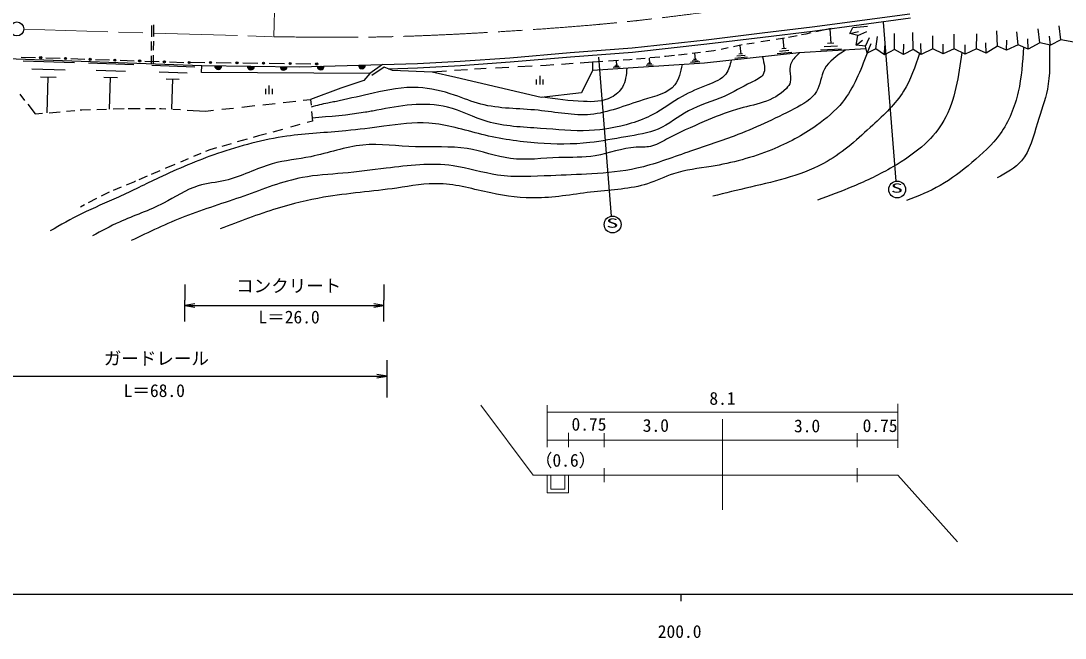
# Model space of a CAD drawing. Units: millimetres, scale not verified. Extents: x 40000 to 680000, y 20000 to 380000.
# Drawn here: x 173863 to 322841, y 198715 to 286830 of the extents above; entities that cross this region are included whole.
import ezdxf
from ezdxf.enums import TextEntityAlignment as Align

# ---------------------------------------------------------------- set-up
doc = ezdxf.new("R2010")
doc.units = ezdxf.units.MM
doc.header["$LTSCALE"] = 1000
doc.linetypes.add('CHAIN', pattern=[18.5, 12, -1.5, 3.5, -1.5])
for name, color, linetype, lineweight in [('M-BGD', 7, 'Continuous', 25), ('M-BMK', 2, 'CHAIN', 13), ('M-BMK-SRVR', 3, 'Continuous', 25), ('M-STR-HTXT', 7, 'Continuous', 13), ('M-STR-STR3', 7, 'Continuous', 25), ('M-STR-STRC', 7, 'Continuous', 25), ('M-TTL-BAND', 7, 'Continuous', 25)]:
    doc.layers.add(name, color=color, linetype=linetype, lineweight=lineweight)
doc.styles.add('ＭＳ ゴシック', font='')
doc.styles.get('ＭＳ ゴシック').set_extended_font_data('MS Gothic')

# ---------------------------------------------------------------- blocks, each defined once
blk = doc.blocks.new('open_arrow')
at = {"color": 0, "linetype": 'Continuous', "lineweight": -2}
blk.add_lwpolyline([(7.5, 1.25), (0, 0), (7.5, -1.25)], dxfattribs=at)

msp = doc.modelspace()

# ---------------------------------------------------------------- linework, layer by layer
at = {"layer": 'M-BGD'}
for p, q in [((286746, 285975), (300710, 287855)), ((192499, 286171), (192478, 284561)), ((192800, 286273), (192779, 284583)), ((286821, 285379), (300794, 287261)), ((292550, 285881), (294633, 286093)), ((322235, 284145), (321982, 286100)), ((271646, 284125), (279624, 285119)), ((279624, 285119), (286746, 285975)), ((279697, 284523), (286821, 285379)), ((284625, 284717), (283397, 284480)), ((285856, 284955), (285209, 284830)), ((286581, 285112), (285856, 284955)), ((289468, 285736), (287265, 285259)), ((289263, 285687), (289393, 283617)), ((292125, 285013), (292550, 285881)), ((292125, 285013), (293385, 285307)), ((293263, 284723), (292125, 285013)), ((293013, 283354), (293263, 284723)), ((293263, 284723), (294562, 285307)), ((295848, 282833), (296087, 284610)), ((298510, 282756), (298484, 285024)), ((301152, 282737), (301099, 285177)), ((303949, 282852), (303976, 284697)), ((307016, 282833), (307005, 284915)), ((310199, 282833), (310231, 284980)), ((313189, 283200), (313107, 285416)), ((316120, 283393), (315962, 285264)), ((319245, 283701), (318992, 285678)), ((320750, 283354), (320626, 284654)), ((192469, 283868), (192453, 282593)), ((192770, 283913), (192754, 282650)), ((261074, 282966), (271646, 284125)), ((261129, 282368), (271716, 283529)), ((271716, 283529), (279697, 284523)), ((276766, 283394), (275547, 283140)), ((276433, 283327), (276573, 282097)), ((278479, 283667), (277423, 283499)), ((280731, 284026), (279411, 283816)), ((282525, 284312), (281595, 284164)), ((282816, 284368), (282525, 284312)), ((282563, 284317), (282723, 282857)), ((290383, 283227), (288453, 283117)), ((289833, 283637), (288943, 283587)), ((293013, 283354), (293930, 284065)), ((294382, 283200), (293013, 283354)), ((294382, 283200), (294932, 284479)), ((294594, 282197), (294382, 283200)), ((294594, 282197), (295172, 283607)), ((297063, 282004), (297111, 283259)), ((299802, 282023), (299814, 283520)), ((302291, 282042), (302276, 283586)), ((305454, 282139), (305436, 283520)), ((308598, 282062), (308596, 283390)), ((311568, 282197), (311538, 283673)), ((313189, 283200), (311568, 282197)), ((314500, 282660), (313189, 283200)), ((314500, 282660), (314524, 284065)), ((316120, 283393), (314500, 282660)), ((317586, 282795), (316120, 283393)), ((317586, 282795), (317531, 284261)), ((319245, 283701), (317586, 282795)), ((320750, 283354), (319245, 283701)), ((322235, 284145), (320750, 283354)), ((324106, 283778), (322235, 284145)), ((160839, 281830), (199680, 280436)), ((173916, 281669), (175932, 281602)), ((192444, 281823), (192430, 280697)), ((192745, 281957), (192730, 280693)), ((243601, 281558), (252241, 282303)), ((243648, 280960), (252289, 281705)), ((252241, 282303), (261074, 282966)), ((252289, 281705), (261129, 282368)), ((265034, 281664), (263605, 281536)), ((265892, 281741), (265669, 281721)), ((267091, 281884), (265892, 281741)), ((268900, 282098), (267694, 281955)), ((270808, 282325), (269611, 282183)), ((269983, 282227), (270043, 281317)), ((284831, 282252), (271376, 280812)), ((272739, 282554), (271605, 282420)), ((272976, 282604), (272739, 282554)), ((274772, 282978), (273755, 282766)), ((277503, 281667), (275743, 281477)), ((277173, 281897), (276023, 281777)), ((276833, 282127), (276303, 282067)), ((283833, 282337), (281743, 282117)), ((283433, 282617), (282073, 282477)), ((283033, 282887), (282403, 282827)), ((294463, 282819), (284831, 282252)), ((290923, 282807), (287953, 282637)), ((295848, 282833), (294594, 282197)), ((297063, 282004), (295848, 282833)), ((298510, 282756), (297063, 282004)), ((299802, 282023), (298510, 282756)), ((301152, 282737), (299802, 282023)), ((302291, 282042), (301152, 282737)), ((303949, 282852), (302291, 282042)), ((305454, 282139), (303949, 282852)), ((307016, 282833), (305454, 282139)), ((308598, 282062), (307016, 282833)), ((310199, 282833), (308598, 282062)), ((311568, 282197), (310199, 282833)), ((174193, 281147), (181523, 280887)), ((177445, 281552), (179461, 281486)), ((180973, 281436), (182989, 281369)), ((183503, 280817), (189963, 280587)), ((184502, 281319), (186518, 281252)), ((188030, 281202), (190047, 281136)), ((191559, 281086), (193575, 281019)), ((192523, 280497), (198683, 280277)), ((195087, 280969), (197104, 280903)), ((197934, 280928), (200099, 280899)), ((199620, 279482), (199680, 280436)), ((199680, 280436), (213678, 280263)), ((201722, 280877), (203887, 280848)), ((205510, 280826), (207675, 280797)), ((209298, 280775), (211462, 280746)), ((213086, 280724), (215250, 280695)), ((213678, 280263), (225467, 280580)), ((225467, 280580), (223661, 279311)), ((225686, 280225), (223954, 279036)), ((225467, 280580), (230434, 280730)), ((226897, 279747), (225686, 280225)), ((226248, 280003), (230459, 280130)), ((230434, 280730), (236534, 281061)), ((230459, 280130), (236572, 280462)), ((236534, 281061), (243601, 281558)), ((236572, 280462), (243648, 280960)), ((243464, 280188), (241558, 280088)), ((246790, 280361), (244755, 280255)), ((248807, 280466), (247995, 280424)), ((249898, 280543), (248807, 280466)), ((252671, 280737), (250981, 280618)), ((255398, 280928), (253660, 280806)), ((256895, 281027), (255398, 280928)), ((255398, 280928), (255432, 279764)), ((271376, 280812), (255432, 279764)), ((259109, 281173), (257693, 281079)), ((259353, 280227), (258383, 280157)), ((259173, 280357), (258543, 280317)), ((258993, 280487), (258703, 280467)), ((258803, 281157), (258853, 280477)), ((260763, 281282), (259811, 281219)), ((261064, 281309), (260763, 281282)), ((262938, 281477), (261687, 281365)), ((264083, 280527), (263053, 280467)), ((263893, 280677), (263223, 280637)), ((263703, 280817), (263393, 280797)), ((263503, 281527), (263553, 280807)), ((270723, 280967), (269413, 280877)), ((270483, 281147), (269633, 281087)), ((270243, 281327), (269843, 281297)), ((175433, 280007), (180203, 279837)), ((176673, 278857), (178873, 278777)), ((177593, 273687), (177773, 278817)), ((184603, 279807), (188803, 279657)), ((185693, 278797), (187633, 278727)), ((186503, 274237), (186663, 278767)), ((193573, 279537), (197573, 279397)), ((223661, 279311), (199620, 279482)), ((223661, 279311), (222789, 278332)), ((232528, 279528), (226897, 279747)), ((234603, 279663), (232528, 279528)), ((235939, 278752), (232528, 279528)), ((237602, 279858), (235720, 279736)), ((248087, 275904), (235939, 278752)), ((239465, 279979), (238575, 279921)), ((240266, 280021), (239465, 279979)), ((247897, 278977), (247897, 277727)), ((255432, 279764), (253868, 276574)), ((194613, 278567), (196463, 278507)), ((195383, 274227), (195543, 278537)), ((208757, 277115), (208757, 276365)), ((209257, 277615), (209257, 276365)), ((209757, 276365), (209757, 277115)), ((219488, 277215), (215204, 275605)), ((222789, 278332), (219488, 277215)), ((247397, 278477), (247397, 277727)), ((248397, 277727), (248397, 278477)), ((173705, 276357), (174392, 275481)), ((253868, 276574), (248087, 275904)), ((174834, 274918), (175915, 273541)), ((182312, 274108), (182573, 274132)), ((182573, 274132), (183814, 274166)), ((184676, 274190), (186072, 274229)), ((187026, 274256), (188596, 274300)), ((189173, 274316), (190894, 274316)), ((191656, 274316), (193045, 274316)), ((193644, 274316), (193870, 274316)), ((193870, 274316), (194534, 274277)), ((195538, 274219), (196631, 274155)), ((202523, 274205), (204219, 274392)), ((205382, 274520), (207259, 274728)), ((208380, 274851), (210118, 275043)), ((211277, 275171), (213071, 275369)), ((214159, 275490), (215204, 275605)), ((215204, 275605), (215268, 274802)), ((175915, 273541), (176958, 273633)), ((177879, 273715), (179447, 273854)), ((180386, 273937), (181582, 274044)), ((197589, 274099), (200193, 273947)), ((200193, 273947), (201357, 274076)), ((215339, 273907), (215450, 272523)), ((211201, 271346), (209827, 270965)), ((213655, 272026), (212331, 271659)), ((215450, 272523), (214724, 272322)), ((206125, 269930), (204736, 269539)), ((207782, 270398), (207015, 270181)), ((208916, 270712), (207782, 270398)), ((200810, 268431), (200186, 268170)), ((201779, 268705), (200810, 268431)), ((203860, 269292), (202511, 268911)), ((197709, 267133), (196619, 266676)), ((199513, 267888), (198483, 267457)), ((193669, 265428), (192432, 264893)), ((194546, 265808), (194455, 265768)), ((195828, 266345), (194546, 265808)), ((190054, 263864), (188868, 263373)), ((190195, 263924), (190054, 263864)), ((191876, 264652), (190680, 264134)), ((186166, 262255), (185295, 261796)), ((186456, 262375), (186166, 262255)), ((188148, 263075), (187049, 262620)), ((184658, 261461), (183467, 260834)), ((182928, 260551), (182345, 260243))]:
    msp.add_line(p, q, dxfattribs=at)
for centre, radius in [((176688, 281577), 150), ((176688, 281577), 100), ((176688, 281577), 50), ((180217, 281461), 150), ((180217, 281461), 100), ((180217, 281461), 50), ((183746, 281344), 150), ((183746, 281344), 100), ((183746, 281344), 50), ((187274, 281227), 150), ((187274, 281227), 100), ((187274, 281227), 50), ((190803, 281111), 150), ((190803, 281111), 100), ((190803, 281111), 50), ((194331, 280994), 150), ((194331, 280994), 100), ((194331, 280994), 50), ((197860, 280878), 150), ((197860, 280878), 100), ((197860, 280878), 50), ((200911, 280888), 150), ((200911, 280888), 100), ((200911, 280888), 50), ((204698, 280837), 150), ((204698, 280837), 100), ((204698, 280837), 50), ((208486, 280786), 150), ((208486, 280786), 100), ((208486, 280786), 50), ((212274, 280735), 150), ((212274, 280735), 100), ((212274, 280735), 50), ((216062, 280684), 150), ((216062, 280684), 100), ((216062, 280684), 50)]:
    msp.add_circle(centre, radius, dxfattribs=at)
for centre, radius, start, end in [((202013, 280407), 500, 179.28826, 359.28826), ((202013, 280407), 500, 179.28826, 359.28826), ((202013, 280407), 450, 179.28826, 359.28826), ((202013, 280407), 400, 179.28826, 359.28826), ((202013, 280407), 350, 179.28826, 359.28826), ((202013, 280407), 300, 179.28826, 359.28826), ((202013, 280407), 250, 179.28826, 359.28826), ((202013, 280407), 200, 179.28826, 359.28826), ((202013, 280407), 150, 179.28826, 359.28826), ((202013, 280407), 100, 179.28826, 359.28826), ((202013, 280407), 50, 179.28826, 359.28826), ((206679, 280350), 500, 179.28826, 359.28826), ((206679, 280350), 500, 179.28826, 359.28826), ((206679, 280350), 450, 179.28826, 359.28826), ((206679, 280350), 400, 179.28826, 359.28826), ((206679, 280350), 350, 179.28826, 359.28826), ((206679, 280350), 300, 179.28826, 359.28826), ((206679, 280350), 250, 179.28826, 359.28826), ((206679, 280350), 200, 179.28826, 359.28826), ((206679, 280350), 150, 179.28826, 359.28826), ((206679, 280350), 100, 179.28826, 359.28826), ((206679, 280350), 50, 179.28826, 359.28826), ((211345, 280292), 500, 179.28826, 359.28826), ((211345, 280292), 500, 179.28826, 359.28826), ((211345, 280292), 450, 179.28826, 359.28826), ((211345, 280292), 400, 179.28826, 359.28826), ((211345, 280292), 350, 179.28826, 359.28826), ((211345, 280292), 300, 179.28826, 359.28826), ((211345, 280292), 250, 179.28826, 359.28826), ((211345, 280292), 200, 179.28826, 359.28826), ((211345, 280292), 150, 179.28826, 359.28826), ((211345, 280292), 100, 179.28826, 359.28826), ((211345, 280292), 50, 179.28826, 359.28826), ((216626, 280342), 500, 181.54175, 1.54175), ((216626, 280342), 500, 181.54175, 1.54175), ((216626, 280342), 450, 181.54175, 1.54175), ((216626, 280342), 400, 181.54175, 1.54175), ((216626, 280342), 350, 181.54175, 1.54175), ((216626, 280342), 300, 181.54175, 1.54175), ((216626, 280342), 250, 181.54175, 1.54175), ((216626, 280342), 200, 181.54175, 1.54175), ((216626, 280342), 150, 181.54175, 1.54175), ((216626, 280342), 100, 181.54175, 1.54175), ((216626, 280342), 50, 181.54175, 1.54175), ((222520, 280501), 500, 181.54175, 1.54175), ((222520, 280501), 500, 181.54175, 1.54175), ((222520, 280501), 450, 181.54175, 1.54175), ((222520, 280501), 400, 181.54175, 1.54175), ((222520, 280501), 350, 181.54175, 1.54175), ((222520, 280501), 300, 181.54175, 1.54175), ((222520, 280501), 250, 181.54175, 1.54175), ((222520, 280501), 200, 181.54175, 1.54175), ((222520, 280501), 150, 181.54175, 1.54175), ((222520, 280501), 100, 181.54175, 1.54175), ((222520, 280501), 50, 181.54175, 1.54175)]:
    msp.add_arc(centre, radius, start, end, dxfattribs=at)
for points, knots in [([(316909, 283071), (316770, 280929), (316630, 278787), (316151, 276683), (315665, 274547), (314830, 272449), (313566, 270684), (312454, 269133), (311011, 267838), (309532, 266599), (308100, 265400), (306634, 264252), (305033, 263341), (303511, 262475), (301867, 261822), (300223, 261169)], [0, 0, 0, 0, 1, 1, 1, 2, 2, 2, 3, 3, 3, 4, 4, 4, 5, 5, 5, 5]), ([(320594, 283390), (320652, 281253), (320710, 279116), (320316, 277082), (320003, 275463), (319403, 273909), (318898, 272260), (318311, 270342), (317852, 268296), (316629, 266872), (315736, 265830), (314434, 265122), (313131, 264414)], [0, 0, 0, 0, 1, 1, 1, 2, 2, 2, 3, 3, 3, 4, 4, 4, 4]), ([(279654, 281698), (279897, 280758), (280139, 279818), (279759, 279188), (279449, 278675), (278728, 278367), (278063, 278046), (276654, 277367), (275499, 276633), (274215, 276057), (272577, 275322), (270731, 274845), (269096, 273970), (267612, 273177), (266302, 272057), (264792, 271394), (263358, 270766), (261743, 270550), (260161, 270286), (258428, 269996), (256734, 269648), (255013, 269450), (252569, 269169), (250072, 269189), (247603, 269377), (244906, 269581), (242242, 269984), (239606, 270624), (237089, 271235), (234597, 272061), (232049, 272238), (229939, 272385), (227791, 272086), (225666, 271798), (223849, 271551), (222048, 271312), (220237, 271138), (217433, 270867), (214602, 270752), (211808, 270358), (208439, 269883), (205124, 269001), (201904, 267882), (199051, 266890), (196273, 265712), (193546, 264426), (191623, 263519), (189725, 262558), (187789, 261677), (186035, 260879), (184250, 260146), (182525, 259291), (181001, 258537), (179525, 257687), (178048, 256838)], [0, 0, 0, 0, 1, 1, 1, 2, 2, 2, 3, 3, 3, 4, 4, 4, 5, 5, 5, 6, 6, 6, 7, 7, 7, 8, 8, 8, 9, 9, 9, 10, 10, 10, 11, 11, 11, 12, 12, 12, 13, 13, 13, 14, 14, 14, 15, 15, 15, 16, 16, 16, 17, 17, 17, 18, 18, 18, 18]), ([(284943, 282259), (284493, 281832), (284043, 281405), (283789, 280865), (283621, 280509), (283538, 280104), (283553, 279695), (283573, 279143), (283770, 278584), (283637, 278087), (283550, 277762), (283321, 277463), (283073, 277195), (281262, 275233), (278480, 274913), (275957, 274185), (274350, 273722), (272849, 273094), (271354, 272452), (269550, 271678), (267755, 270883), (265985, 269924), (265232, 269516), (264484, 269078), (263673, 268912), (263014, 268777), (262314, 268821), (261627, 268784), (259635, 268676), (257753, 267887), (255810, 267569), (254115, 267292), (252374, 267375), (250632, 267314), (248313, 267232), (245992, 266895), (243729, 267186), (241645, 267453), (239610, 268252), (237528, 268592), (235120, 268985), (232648, 268762), (230177, 268848), (227642, 268935), (225107, 269347), (222634, 269103), (220144, 268858), (217716, 267947), (215219, 267441), (213382, 267069), (211507, 266917), (209722, 266419), (207450, 265785), (205324, 264591), (203010, 264053), (201738, 263758), (200409, 263661), (199175, 263286), (197416, 262752), (195849, 261653), (194189, 260793), (192159, 259742), (189988, 259048), (187924, 258109), (186617, 257514), (185353, 256820), (184089, 256127)], [0, 0, 0, 0, 1, 1, 1, 2, 2, 2, 3, 3, 3, 4, 4, 4, 5, 5, 5, 6, 6, 6, 7, 7, 7, 8, 8, 8, 9, 9, 9, 10, 10, 10, 11, 11, 11, 12, 12, 12, 13, 13, 13, 14, 14, 14, 15, 15, 15, 16, 16, 16, 17, 17, 17, 18, 18, 18, 19, 19, 19, 20, 20, 20, 21, 21, 21, 22, 22, 22, 22]), ([(291505, 282645), (290314, 281869), (289122, 281094), (288516, 279925), (288009, 278947), (287912, 277693), (287368, 276745), (286720, 275616), (285438, 274922), (284188, 274272), (281268, 272754), (278519, 271476), (275620, 270385), (273459, 269572), (271213, 268862), (268995, 268088), (266590, 267250), (264217, 266338), (261752, 265792), (259644, 265325), (257468, 265126), (255303, 264997), (253359, 264881), (251423, 264820), (249474, 264732), (246936, 264616), (244375, 264452), (241877, 264820), (239741, 265135), (237651, 265838), (235517, 266145), (232382, 266597), (229152, 266195), (225977, 265792), (223908, 265529), (221862, 265266), (219794, 265085), (217875, 264917), (215937, 264819), (214053, 264467), (211182, 263930), (208437, 262802), (205661, 261817), (202858, 260822), (200023, 259973), (197270, 258902), (194659, 257887), (192122, 256672), (189585, 255457)], [0, 0, 0, 0, 1, 1, 1, 2, 2, 2, 3, 3, 3, 4, 4, 4, 5, 5, 5, 6, 6, 6, 7, 7, 7, 8, 8, 8, 9, 9, 9, 10, 10, 10, 11, 11, 11, 12, 12, 12, 13, 13, 13, 14, 14, 14, 15, 15, 15, 16, 16, 16, 16]), ([(294594, 282197), (293640, 279724), (292686, 277251), (291078, 275243), (290045, 273954), (288743, 272857), (287368, 271887), (285380, 270484), (283241, 269348), (281008, 268442), (278236, 267317), (275321, 266548), (272351, 266057), (270535, 265756), (268699, 265560), (266963, 264997), (265708, 264590), (264505, 263991), (263253, 263583), (260830, 262794), (258223, 262719), (255657, 262435), (252955, 262137), (250298, 261607), (247619, 261552), (245382, 261506), (243129, 261790), (240905, 262259), (238479, 262770), (236087, 263501), (233662, 263583), (231616, 263653), (229546, 263262), (227479, 262965), (223985, 262464), (220501, 262236), (217056, 261640), (214822, 261254), (212605, 260713), (210431, 260050), (207676, 259210), (204990, 258173), (202305, 257135)], [0, 0, 0, 0, 1, 1, 1, 2, 2, 2, 3, 3, 3, 4, 4, 4, 5, 5, 5, 6, 6, 6, 7, 7, 7, 8, 8, 8, 9, 9, 9, 10, 10, 10, 11, 11, 11, 12, 12, 12, 13, 13, 13, 14, 14, 14, 14]), ([(302050, 282189), (301430, 280303), (300810, 278418), (299790, 276785), (298655, 274968), (297024, 273464), (295401, 271962), (293326, 270042), (291265, 268127), (288890, 266753), (285606, 264854), (281723, 263992), (277951, 263097), (276143, 262668), (274361, 262231), (272579, 261795)], [0, 0, 0, 0, 1, 1, 1, 2, 2, 2, 3, 3, 3, 4, 4, 4, 5, 5, 5, 5]), ([(308119, 282295), (307877, 280627), (307634, 278959), (307256, 277304), (306883, 275668), (306378, 274044), (305550, 272598), (304845, 271366), (303905, 270262), (302861, 269288), (301472, 267993), (299896, 266927), (298258, 265978), (296427, 264918), (294517, 264004), (292569, 263186), (290899, 262484), (289200, 261852), (287501, 261221)], [0, 0, 0, 0, 1, 1, 1, 2, 2, 2, 3, 3, 3, 4, 4, 4, 5, 5, 5, 6, 6, 6, 6]), ([(268222, 280604), (267983, 279535), (267744, 278465), (267161, 277706), (266212, 276470), (264353, 276056), (262630, 275539), (259967, 274739), (257631, 273693), (255145, 273471), (252742, 273255), (250199, 273809), (247660, 274062), (244880, 274338), (242105, 274252), (239485, 274948), (238225, 275283), (237001, 275798), (235743, 276228), (234047, 276808), (232290, 277233), (230523, 277312), (228384, 277407), (226231, 276996), (224121, 276524), (222495, 276160), (220894, 275760), (219274, 275416), (219004, 275359), (218733, 275303), (218461, 275252), (218190, 275202), (217917, 275156), (217646, 275103), (216852, 274949), (216071, 274733), (215291, 274517)], [0, 0, 0, 0, 1, 1, 1, 2, 2, 2, 3, 3, 3, 4, 4, 4, 5, 5, 5, 6, 6, 6, 7, 7, 7, 8, 8, 8, 9, 9, 9, 10, 10, 10, 11, 11, 11, 12, 12, 12, 12]), ([(275195, 281221), (275025, 280500), (274854, 279780), (274454, 279243), (273882, 278475), (272840, 278083), (271857, 277697), (270554, 277184), (269356, 276682), (268209, 276033), (266808, 275240), (265483, 274228), (264036, 273465), (263051, 272945), (262010, 272541), (260943, 272210), (258993, 271605), (256960, 271245), (254932, 271160), (252627, 271063), (250328, 271320), (248005, 271484), (245431, 271667), (242827, 271736), (240388, 272469), (238482, 273042), (236678, 274021), (234741, 274505), (233086, 274918), (231334, 274970), (229620, 274833), (227946, 274699), (226307, 274386), (224667, 274074), (224393, 274022), (224119, 273970), (223845, 273921), (223571, 273871), (223297, 273824), (223022, 273780), (220505, 273371), (217960, 273159), (215416, 272947)], [0, 0, 0, 0, 1, 1, 1, 2, 2, 2, 3, 3, 3, 4, 4, 4, 5, 5, 5, 6, 6, 6, 7, 7, 7, 8, 8, 8, 9, 9, 9, 10, 10, 10, 11, 11, 11, 12, 12, 12, 13, 13, 13, 14, 14, 14, 14]), ([(260320, 280085), (260232, 279131), (260145, 278176), (259687, 277387), (259331, 276774), (258753, 276260), (258113, 275921), (256919, 275286), (255513, 275257), (254144, 275313), (252131, 275395), (250199, 275660), (248268, 275925)], [0, 0, 0, 0, 1, 1, 1, 2, 2, 2, 3, 3, 3, 4, 4, 4, 4])]:
    msp.add_open_spline(points, degree=3, knots=knots, dxfattribs=at)
at = {"layer": 'M-BMK'}
msp.add_line((174276, 285653), (209960, 284564), dxfattribs=at)
msp.add_open_spline([(209960, 284564), (214816, 284505), (219672, 284447), (224526, 284527), (230145, 284621), (235761, 284900), (241374, 285235), (248544, 285664), (255709, 286183), (262844, 286987), (265926, 287335), (269002, 287736), (272078, 288136)], degree=3, knots=[0, 0, 0, 0, 1, 1, 1, 2, 2, 2, 3, 3, 3, 4, 4, 4, 4], dxfattribs=at)
at = {"layer": 'M-BMK-SRVR'}
msp.add_circle((173276, 285674), 1000, dxfattribs=at)
at = {"layer": 'M-STR-HTXT'}
for p, q in [((209935, 284572), (210919, 321111)), ((246970, 221974), (239470, 231974)), ((248928, 225974), (248928, 231974)), ((248928, 230974), (298970, 230974)), ((298970, 225879), (298970, 232177)), ((273970, 217048), (273970, 229974)), ((251970, 225974), (251970, 228031)), ((257098, 227974), (257098, 225974)), ((293193, 227974), (293193, 225974)), ((248966, 226974), (298970, 226974)), ((257098, 222974), (257098, 220974)), ((293193, 222974), (293193, 220974)), ((248970, 221974), (246970, 221974)), ((248970, 219474), (248970, 221974)), ((248970, 221974), (249470, 221974)), ((249470, 221974), (298970, 221974)), ((249470, 221974), (249470, 219974)), ((251470, 219974), (251470, 221974)), ((251970, 221974), (251970, 219474)), ((298970, 221974), (307470, 212474)), ((251970, 219474), (248970, 219474)), ((249470, 219974), (251470, 219974))]:
    msp.add_line(p, q, dxfattribs=at)
at = {"layer": 'M-STR-STR3'}
for p, q in [((197252, 249213), (197252, 246950)), ((225660, 249213), (225660, 246950)), ((197252, 246187), (225660, 246187)), ((197258, 243911), (197258, 246950)), ((225666, 243911), (225666, 246950)), ((226094, 238389), (226094, 236126)), ((159327, 236126), (226100, 236126)), ((226100, 233086), (226100, 236126))]:
    msp.add_line(p, q, dxfattribs=at)
at = {"layer": 'M-STR-STRC'}
for p, q in [((296891, 286639), (298682, 263951)), ((256292, 281640), (258083, 258952))]:
    msp.add_line(p, q, dxfattribs=at)
for centre in [(298882, 262767), (258283, 257768)]:
    msp.add_circle(centre, 1200, dxfattribs=at)
at = {"layer": 'M-TTL-BAND'}
for p, q in [((40000, 205000), (579000, 205000)), ((268000, 205000), (268000, 204000))]:
    msp.add_line(p, q, dxfattribs=at)

# ---------------------------------------------------------------- block references
at = {"layer": 'M-STR-STR3', "xscale": 193, "yscale": 193}
msp.add_blockref('open_arrow', (197252, 246187), dxfattribs=at)
at = {"layer": 'M-STR-STR3', "xscale": 193, "yscale": 193, "rotation": 180}
for p in [(225660, 246187), (226100, 236126)]:
    msp.add_blockref('open_arrow', p, dxfattribs=at)

# ---------------------------------------------------------------- texts
at = {"layer": 'M-STR-HTXT', "style": 'ＭＳ ゴシック'}
for s, p in [('8.1', (272090, 231474)), ('0.75', (252420, 227783)), ('3.0', (262582, 227614)), ('3.0', (284154, 227545)), ('0.75', (293949, 227588)), ('（0.6）', (247201, 222637))]:
    msp.add_text(s, height=1833, dxfattribs=at).set_placement(p, align=Align.BOTTOM_LEFT)
at = {"layer": 'M-STR-STR3', "style": 'ＭＳ ゴシック'}
for s, p in [('コンクリート', (204570, 249929)), ('L＝26.0', (207758, 245469)), ('ガードレール', (185691, 239565)), ('L＝68.0', (188528, 234967))]:
    msp.add_text(s, height=1833, dxfattribs=at).set_placement(p, align=Align.TOP_LEFT)
at = {"layer": 'M-STR-STRC', "style": 'ＭＳ ゴシック', "width": 1.95}
for p in [(297963, 261905), (257364, 256906)]:
    msp.add_text('S', height=1320, dxfattribs=at).set_placement(p, align=Align.BOTTOM_LEFT)
at = {"layer": 'M-TTL-BAND', "style": 'ＭＳ ゴシック'}
msp.add_text('200.0', height=1833, dxfattribs=at).set_placement((267844, 198195), align=Align.BOTTOM_CENTER)

doc.saveas('drawing.dxf')
